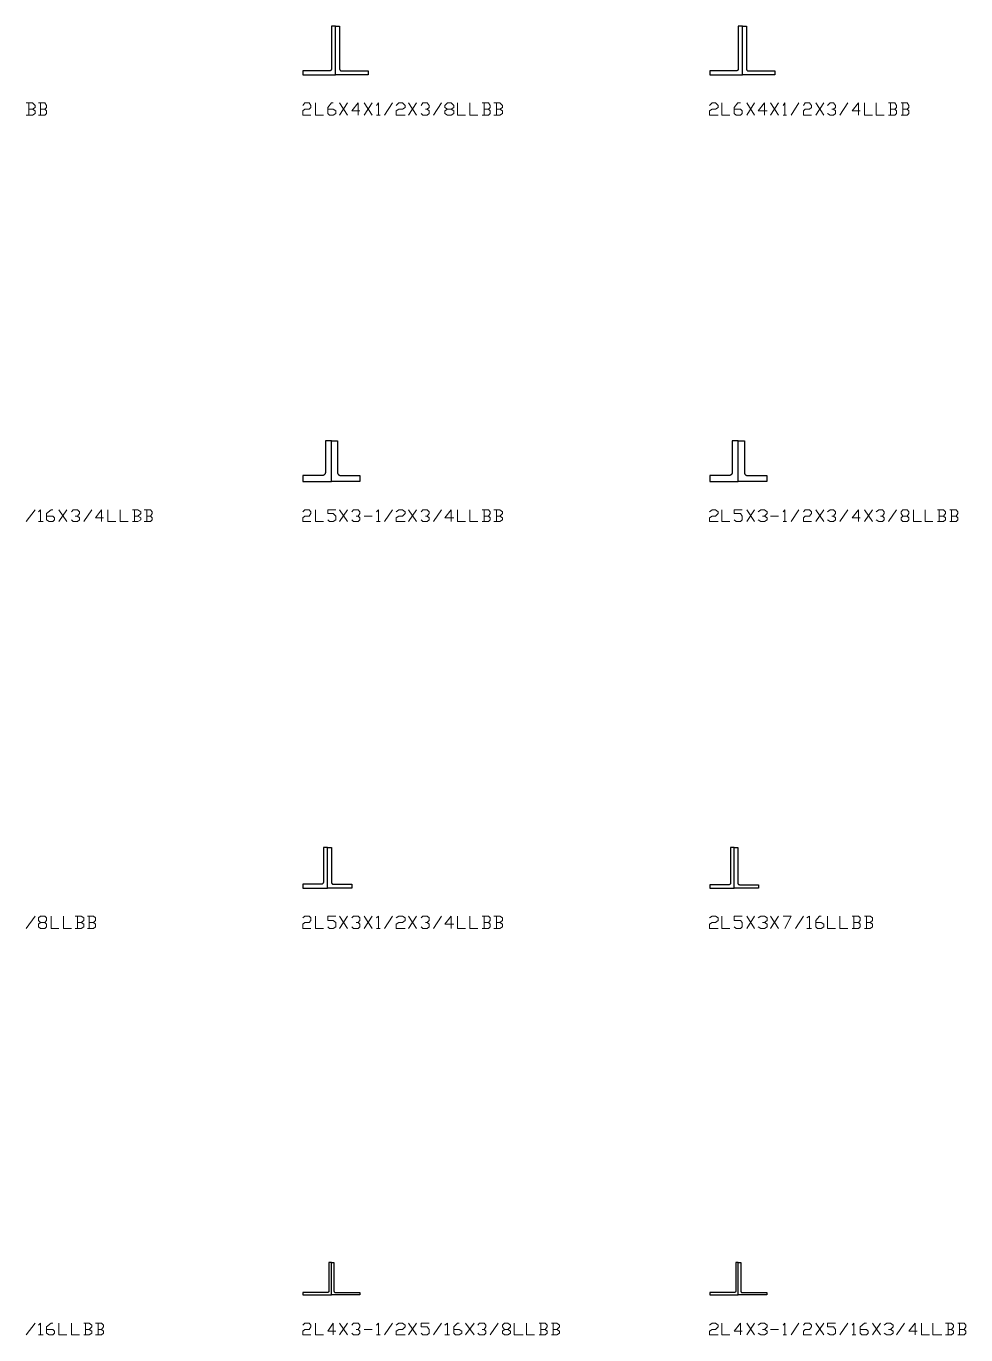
# Model space of a CAD drawing. Header units: inches. Extents: x 0 to 985, y -1555 to 12.
# Drawn here: x 616 to 731.5, y -754.9 to -594 of the extents above; entities that cross this region are included whole.
import ezdxf

# ---------------------------------------------------------------- set-up
doc = ezdxf.new("R2010")
doc.units = ezdxf.units.IN
doc.header["$MEASUREMENT"] = 0
doc.layers.add('AISC_STEEL', color=7, linetype='Continuous')

msp = doc.modelspace()

# ---------------------------------------------------------------- linework, layer by layer
at = {"color": 3, "lineweight": 0}
for points in [[(616.74, -604.19), (617.07, -603.98), (617.07, -603.76), (616.74, -603.43), (615.98, -603.43)], [(615.98, -604.96), (616.74, -604.96), (617.07, -604.74), (617.07, -604.41), (616.74, -604.19), (616.31, -604.19)], [(616.31, -603.43), (616.31, -604.96)], [(618.27, -604.19), (618.49, -603.98), (618.49, -603.76), (618.27, -603.43), (617.5, -603.43)], [(617.5, -604.96), (618.27, -604.96), (618.49, -604.74), (618.49, -604.41), (618.27, -604.19), (617.72, -604.19)], [(617.72, -603.43), (617.72, -604.96)], [(650, -603.76), (650.22, -603.43), (650.77, -603.43), (650.98, -603.76), (650.98, -603.98), (650.77, -604.19), (650.22, -604.19), (650, -604.41), (650, -604.96), (650.98, -604.96)], [(651.53, -603.43), (651.53, -604.96), (652.51, -604.96)], [(653.06, -604.19), (653.71, -604.19), (654.04, -604.41), (654.04, -604.74), (653.71, -604.96), (653.27, -604.96), (653.06, -604.74), (653.06, -603.98), (653.49, -603.43), (653.71, -603.43)], [(654.47, -604.96), (655.45, -603.43)], [(654.47, -603.43), (655.45, -604.96)], [(656.98, -604.41), (656, -604.41), (656.76, -603.43), (656.76, -604.96)], [(657.53, -604.96), (658.51, -603.43)], [(657.53, -603.43), (658.51, -604.96)], [(659.05, -603.76), (659.27, -603.43), (659.27, -604.96)], [(659.05, -604.96), (659.49, -604.96)], [(660.03, -604.96), (661.02, -603.43)], [(661.45, -603.76), (661.78, -603.43), (662.22, -603.43), (662.54, -603.76), (662.54, -603.98), (662.22, -604.19), (661.78, -604.19), (661.45, -604.41), (661.45, -604.96), (662.54, -604.96)], [(662.98, -604.96), (663.96, -603.43)], [(662.98, -603.43), (663.96, -604.96)], [(664.51, -603.76), (664.72, -603.43), (665.27, -603.43), (665.49, -603.76), (665.49, -603.98), (665.27, -604.19), (665.05, -604.19)], [(665.27, -604.19), (665.49, -604.41), (665.49, -604.74), (665.27, -604.96), (664.72, -604.96), (664.51, -604.74)], [(666.03, -604.96), (667.01, -603.43)], [(668.21, -604.19), (668.54, -604.41), (668.54, -604.74), (668.21, -604.96), (667.78, -604.96), (667.45, -604.74), (667.45, -604.41), (667.78, -604.19), (668.21, -604.19), (668.54, -603.98), (668.54, -603.76), (668.21, -603.43), (667.78, -603.43), (667.45, -603.76), (667.45, -603.98), (667.78, -604.19)], [(668.98, -603.43), (668.98, -604.96), (669.96, -604.96)], [(670.5, -603.43), (670.5, -604.96), (671.49, -604.96)], [(672.79, -604.19), (673.01, -603.98), (673.01, -603.76), (672.79, -603.43), (672.03, -603.43)], [(672.03, -604.96), (672.79, -604.96), (673.01, -604.74), (673.01, -604.41), (672.79, -604.19), (672.25, -604.19)], [(672.25, -603.43), (672.25, -604.96)], [(674.21, -604.19), (674.54, -603.98), (674.54, -603.76), (674.21, -603.43), (673.45, -603.43)], [(673.45, -604.96), (674.21, -604.96), (674.54, -604.74), (674.54, -604.41), (674.21, -604.19), (673.78, -604.19)], [(673.78, -603.43), (673.78, -604.96)], [(699.95, -603.76), (700.27, -603.43), (700.71, -603.43), (701.04, -603.76), (701.04, -603.98), (700.71, -604.19), (700.27, -604.19), (699.95, -604.41), (699.95, -604.96), (701.04, -604.96)], [(701.47, -603.43), (701.47, -604.96), (702.46, -604.96)], [(703, -604.19), (703.76, -604.19), (703.98, -604.41), (703.98, -604.74), (703.76, -604.96), (703.22, -604.96), (703, -604.74), (703, -603.98), (703.44, -603.43), (703.76, -603.43)], [(704.53, -604.96), (705.51, -603.43)], [(704.53, -603.43), (705.51, -604.96)], [(707.04, -604.41), (705.95, -604.41), (706.71, -603.43), (706.71, -604.96)], [(707.47, -604.96), (708.45, -603.43)], [(707.47, -603.43), (708.45, -604.96)], [(709, -603.76), (709.22, -603.43), (709.22, -604.96)], [(709, -604.96), (709.44, -604.96)], [(709.98, -604.96), (710.96, -603.43)], [(711.51, -603.76), (711.73, -603.43), (712.27, -603.43), (712.49, -603.76), (712.49, -603.98), (712.27, -604.19), (711.73, -604.19), (711.51, -604.41), (711.51, -604.96), (712.49, -604.96)], [(713.03, -604.96), (714.02, -603.43)], [(713.03, -603.43), (714.02, -604.96)], [(714.45, -603.76), (714.78, -603.43), (715.21, -603.43), (715.43, -603.76), (715.43, -603.98), (715.21, -604.19), (715, -604.19)], [(715.21, -604.19), (715.43, -604.41), (715.43, -604.74), (715.21, -604.96), (714.78, -604.96), (714.45, -604.74)], [(715.98, -604.96), (716.96, -603.43)], [(718.49, -604.41), (717.5, -604.41), (718.27, -603.43), (718.27, -604.96)], [(719.03, -603.43), (719.03, -604.96), (720.01, -604.96)], [(720.45, -603.43), (720.45, -604.96), (721.43, -604.96)], [(722.74, -604.19), (722.96, -603.98), (722.96, -603.76), (722.74, -603.43), (721.98, -603.43)], [(721.98, -604.96), (722.74, -604.96), (722.96, -604.74), (722.96, -604.41), (722.74, -604.19), (722.19, -604.19)], [(722.19, -603.43), (722.19, -604.96)], [(724.27, -604.19), (724.48, -603.98), (724.48, -603.76), (724.27, -603.43), (723.5, -603.43)], [(723.5, -604.96), (724.27, -604.96), (724.48, -604.74), (724.48, -604.41), (724.27, -604.19), (723.72, -604.19)], [(723.72, -603.43), (723.72, -604.96)], [(615.98, -654.9), (617.07, -653.48)], [(617.5, -653.7), (617.72, -653.48), (617.72, -654.9)], [(618.49, -654.25), (619.25, -654.25), (619.47, -654.47), (619.47, -654.68), (619.25, -654.9), (618.81, -654.9), (618.49, -654.68), (618.49, -653.92), (619.03, -653.48), (619.25, -653.48)], [(620.01, -654.9), (620.99, -653.48)], [(620.01, -653.48), (620.99, -654.9)], [(621.54, -653.7), (621.76, -653.48), (622.3, -653.48), (622.52, -653.7), (622.52, -653.92), (622.3, -654.25), (621.98, -654.25)], [(622.3, -654.25), (622.52, -654.47), (622.52, -654.68), (622.3, -654.9), (621.76, -654.9), (621.54, -654.68)], [(623.07, -654.9), (624.05, -653.48)], [(625.47, -654.47), (624.48, -654.47), (625.25, -653.48), (625.25, -654.9)], [(626.01, -653.48), (626.01, -654.9), (626.99, -654.9)], [(627.54, -653.48), (627.54, -654.9), (628.52, -654.9)], [(629.72, -654.25), (630.05, -653.92), (630.05, -653.7), (629.72, -653.48), (629.06, -653.48)], [(629.06, -654.9), (629.72, -654.9), (630.05, -654.68), (630.05, -654.47), (629.72, -654.25), (629.28, -654.25)], [(629.28, -653.48), (629.28, -654.9)], [(631.25, -654.25), (631.46, -653.92), (631.46, -653.7), (631.25, -653.48), (630.48, -653.48)], [(630.48, -654.9), (631.25, -654.9), (631.46, -654.68), (631.46, -654.47), (631.25, -654.25), (630.81, -654.25)], [(630.81, -653.48), (630.81, -654.9)], [(650, -653.7), (650.22, -653.48), (650.77, -653.48), (650.98, -653.7), (650.98, -653.92), (650.77, -654.25), (650.22, -654.25), (650, -654.47), (650, -654.9), (650.98, -654.9)], [(651.53, -653.48), (651.53, -654.9), (652.51, -654.9)], [(653.06, -654.68), (653.27, -654.9), (653.71, -654.9), (654.04, -654.68), (654.04, -654.25), (653.71, -653.92), (653.06, -653.92), (653.06, -653.48), (654.04, -653.48)], [(654.47, -654.9), (655.45, -653.48)], [(654.47, -653.48), (655.45, -654.9)], [(656, -653.7), (656.22, -653.48), (656.76, -653.48), (656.98, -653.7), (656.98, -653.92), (656.76, -654.25), (656.55, -654.25)], [(656.76, -654.25), (656.98, -654.47), (656.98, -654.68), (656.76, -654.9), (656.22, -654.9), (656, -654.68)], [(657.53, -654.25), (658.51, -654.25)], [(659.05, -653.7), (659.27, -653.48), (659.27, -654.9)], [(660.03, -654.9), (661.02, -653.48)], [(661.45, -653.7), (661.78, -653.48), (662.22, -653.48), (662.54, -653.7), (662.54, -653.92), (662.22, -654.25), (661.78, -654.25), (661.45, -654.47), (661.45, -654.9), (662.54, -654.9)], [(662.98, -654.9), (663.96, -653.48)], [(662.98, -653.48), (663.96, -654.9)], [(664.51, -653.7), (664.72, -653.48), (665.27, -653.48), (665.49, -653.7), (665.49, -653.92), (665.27, -654.25), (665.05, -654.25)], [(665.27, -654.25), (665.49, -654.47), (665.49, -654.68), (665.27, -654.9), (664.72, -654.9), (664.51, -654.68)], [(666.03, -654.9), (667.01, -653.48)], [(668.54, -654.47), (667.45, -654.47), (668.21, -653.48), (668.21, -654.9)], [(668.98, -653.48), (668.98, -654.9), (669.96, -654.9)], [(670.5, -653.48), (670.5, -654.9), (671.49, -654.9)], [(672.79, -654.25), (673.01, -653.92), (673.01, -653.7), (672.79, -653.48), (672.03, -653.48)], [(672.03, -654.9), (672.79, -654.9), (673.01, -654.68), (673.01, -654.47), (672.79, -654.25), (672.25, -654.25)], [(672.25, -653.48), (672.25, -654.9)], [(674.21, -654.25), (674.54, -653.92), (674.54, -653.7), (674.21, -653.48), (673.45, -653.48)], [(673.45, -654.9), (674.21, -654.9), (674.54, -654.68), (674.54, -654.47), (674.21, -654.25), (673.78, -654.25)], [(673.78, -653.48), (673.78, -654.9)], [(699.95, -653.7), (700.27, -653.48), (700.71, -653.48), (701.04, -653.7), (701.04, -653.92), (700.71, -654.25), (700.27, -654.25), (699.95, -654.47), (699.95, -654.9), (701.04, -654.9)], [(701.47, -653.48), (701.47, -654.9), (702.46, -654.9)], [(703, -654.68), (703.22, -654.9), (703.76, -654.9), (703.98, -654.68), (703.98, -654.25), (703.76, -653.92), (703, -653.92), (703, -653.48), (703.98, -653.48)], [(704.53, -654.9), (705.51, -653.48)], [(704.53, -653.48), (705.51, -654.9)], [(705.95, -653.7), (706.27, -653.48), (706.71, -653.48), (707.04, -653.7), (707.04, -653.92), (706.71, -654.25), (706.49, -654.25)], [(706.71, -654.25), (707.04, -654.47), (707.04, -654.68), (706.71, -654.9), (706.27, -654.9), (705.95, -654.68)], [(707.47, -654.25), (708.45, -654.25)], [(709, -653.7), (709.22, -653.48), (709.22, -654.9)], [(709.98, -654.9), (710.96, -653.48)], [(711.51, -653.7), (711.73, -653.48), (712.27, -653.48), (712.49, -653.7), (712.49, -653.92), (712.27, -654.25), (711.73, -654.25), (711.51, -654.47), (711.51, -654.9), (712.49, -654.9)], [(713.03, -654.9), (714.02, -653.48)], [(713.03, -653.48), (714.02, -654.9)], [(714.45, -653.7), (714.78, -653.48), (715.21, -653.48), (715.43, -653.7), (715.43, -653.92), (715.21, -654.25), (715, -654.25)], [(715.21, -654.25), (715.43, -654.47), (715.43, -654.68), (715.21, -654.9), (714.78, -654.9), (714.45, -654.68)], [(715.98, -654.9), (716.96, -653.48)], [(718.49, -654.47), (717.5, -654.47), (718.27, -653.48), (718.27, -654.9)], [(719.03, -654.9), (720.01, -653.48)], [(719.03, -653.48), (720.01, -654.9)], [(720.45, -653.7), (720.78, -653.48), (721.21, -653.48), (721.43, -653.7), (721.43, -653.92), (721.21, -654.25), (720.99, -654.25)], [(721.21, -654.25), (721.43, -654.47), (721.43, -654.68), (721.21, -654.9), (720.78, -654.9), (720.45, -654.68)], [(721.98, -654.9), (722.96, -653.48)], [(724.27, -654.25), (724.48, -654.47), (724.48, -654.68), (724.27, -654.9), (723.72, -654.9), (723.5, -654.68), (723.5, -654.47), (723.72, -654.25), (724.27, -654.25), (724.48, -653.92), (724.48, -653.7), (724.27, -653.48), (723.72, -653.48), (723.5, -653.7), (723.5, -653.92), (723.72, -654.25)], [(725.03, -653.48), (725.03, -654.9), (726.01, -654.9)], [(726.45, -653.48), (726.45, -654.9), (727.43, -654.9)], [(728.74, -654.25), (728.96, -653.92), (728.96, -653.7), (728.74, -653.48), (727.97, -653.48)], [(727.97, -654.9), (728.74, -654.9), (728.96, -654.68), (728.96, -654.47), (728.74, -654.25), (728.19, -654.25)], [(728.19, -653.48), (728.19, -654.9)], [(730.26, -654.25), (730.48, -653.92), (730.48, -653.7), (730.26, -653.48), (729.5, -653.48)], [(729.5, -654.9), (730.26, -654.9), (730.48, -654.68), (730.48, -654.47), (730.26, -654.25), (729.72, -654.25)], [(729.72, -653.48), (729.72, -654.9)], [(617.5, -654.9), (618.05, -654.9)], [(659.05, -654.9), (659.49, -654.9)], [(709, -654.9), (709.44, -654.9)], [(615.98, -704.96), (617.07, -703.43)], [(618.27, -704.19), (618.49, -704.41), (618.49, -704.74), (618.27, -704.96), (617.72, -704.96), (617.5, -704.74), (617.5, -704.41), (617.72, -704.19), (618.27, -704.19), (618.49, -703.98), (618.49, -703.65), (618.27, -703.43), (617.72, -703.43), (617.5, -703.65), (617.5, -703.98), (617.72, -704.19)], [(619.03, -703.43), (619.03, -704.96), (620.01, -704.96)], [(620.56, -703.43), (620.56, -704.96), (621.54, -704.96)], [(622.74, -704.19), (623.07, -703.98), (623.07, -703.65), (622.74, -703.43), (621.98, -703.43)], [(621.98, -704.96), (622.74, -704.96), (623.07, -704.74), (623.07, -704.41), (622.74, -704.19), (622.3, -704.19)], [(622.3, -703.43), (622.3, -704.96)], [(624.27, -704.19), (624.48, -703.98), (624.48, -703.65), (624.27, -703.43), (623.5, -703.43)], [(623.5, -704.96), (624.27, -704.96), (624.48, -704.74), (624.48, -704.41), (624.27, -704.19), (623.72, -704.19)], [(623.72, -703.43), (623.72, -704.96)], [(650, -703.65), (650.22, -703.43), (650.77, -703.43), (650.98, -703.65), (650.98, -703.98), (650.77, -704.19), (650.22, -704.19), (650, -704.41), (650, -704.96), (650.98, -704.96)], [(651.53, -703.43), (651.53, -704.96), (652.51, -704.96)], [(653.06, -704.74), (653.27, -704.96), (653.71, -704.96), (654.04, -704.74), (654.04, -704.19), (653.71, -703.98), (653.06, -703.98), (653.06, -703.43), (654.04, -703.43)], [(654.47, -704.96), (655.45, -703.43)], [(654.47, -703.43), (655.45, -704.96)], [(656, -703.65), (656.22, -703.43), (656.76, -703.43), (656.98, -703.65), (656.98, -703.98), (656.76, -704.19), (656.55, -704.19)], [(656.76, -704.19), (656.98, -704.41), (656.98, -704.74), (656.76, -704.96), (656.22, -704.96), (656, -704.74)], [(657.53, -704.96), (658.51, -703.43)], [(657.53, -703.43), (658.51, -704.96)], [(659.05, -703.65), (659.27, -703.43), (659.27, -704.96)], [(660.03, -704.96), (661.02, -703.43)], [(661.45, -703.65), (661.78, -703.43), (662.22, -703.43), (662.54, -703.65), (662.54, -703.98), (662.22, -704.19), (661.78, -704.19), (661.45, -704.41), (661.45, -704.96), (662.54, -704.96)], [(662.98, -704.96), (663.96, -703.43)], [(662.98, -703.43), (663.96, -704.96)], [(664.51, -703.65), (664.72, -703.43), (665.27, -703.43), (665.49, -703.65), (665.49, -703.98), (665.27, -704.19), (665.05, -704.19)], [(665.27, -704.19), (665.49, -704.41), (665.49, -704.74), (665.27, -704.96), (664.72, -704.96), (664.51, -704.74)], [(666.03, -704.96), (667.01, -703.43)], [(668.54, -704.41), (667.45, -704.41), (668.21, -703.43), (668.21, -704.96)], [(668.98, -703.43), (668.98, -704.96), (669.96, -704.96)], [(670.5, -703.43), (670.5, -704.96), (671.49, -704.96)], [(672.79, -704.19), (673.01, -703.98), (673.01, -703.65), (672.79, -703.43), (672.03, -703.43)], [(672.03, -704.96), (672.79, -704.96), (673.01, -704.74), (673.01, -704.41), (672.79, -704.19), (672.25, -704.19)], [(672.25, -703.43), (672.25, -704.96)], [(674.21, -704.19), (674.54, -703.98), (674.54, -703.65), (674.21, -703.43), (673.45, -703.43)], [(673.45, -704.96), (674.21, -704.96), (674.54, -704.74), (674.54, -704.41), (674.21, -704.19), (673.78, -704.19)], [(673.78, -703.43), (673.78, -704.96)], [(699.95, -703.65), (700.27, -703.43), (700.71, -703.43), (701.04, -703.65), (701.04, -703.98), (700.71, -704.19), (700.27, -704.19), (699.95, -704.41), (699.95, -704.96), (701.04, -704.96)], [(701.47, -703.43), (701.47, -704.96), (702.46, -704.96)], [(703, -704.74), (703.22, -704.96), (703.76, -704.96), (703.98, -704.74), (703.98, -704.19), (703.76, -703.98), (703, -703.98), (703, -703.43), (703.98, -703.43)], [(704.53, -704.96), (705.51, -703.43)], [(704.53, -703.43), (705.51, -704.96)], [(705.95, -703.65), (706.27, -703.43), (706.71, -703.43), (707.04, -703.65), (707.04, -703.98), (706.71, -704.19), (706.49, -704.19)], [(706.71, -704.19), (707.04, -704.41), (707.04, -704.74), (706.71, -704.96), (706.27, -704.96), (705.95, -704.74)], [(707.47, -704.96), (708.45, -703.43)], [(707.47, -703.43), (708.45, -704.96)], [(709, -703.43), (709.98, -703.43), (709.22, -704.96)], [(710.53, -704.96), (711.51, -703.43)], [(711.94, -703.65), (712.27, -703.43), (712.27, -704.96)], [(713.03, -704.19), (713.69, -704.19), (714.02, -704.41), (714.02, -704.74), (713.69, -704.96), (713.25, -704.96), (713.03, -704.74), (713.03, -703.98), (713.47, -703.43), (713.69, -703.43)], [(714.45, -703.43), (714.45, -704.96), (715.43, -704.96)], [(715.98, -703.43), (715.98, -704.96), (716.96, -704.96)], [(718.27, -704.19), (718.49, -703.98), (718.49, -703.65), (718.27, -703.43), (717.5, -703.43)], [(717.5, -704.96), (718.27, -704.96), (718.49, -704.74), (718.49, -704.41), (718.27, -704.19), (717.72, -704.19)], [(717.72, -703.43), (717.72, -704.96)], [(719.69, -704.19), (720.01, -703.98), (720.01, -703.65), (719.69, -703.43), (719.03, -703.43)], [(719.03, -704.96), (719.69, -704.96), (720.01, -704.74), (720.01, -704.41), (719.69, -704.19), (719.25, -704.19)], [(719.25, -703.43), (719.25, -704.96)], [(659.05, -704.96), (659.49, -704.96)], [(711.94, -704.96), (712.49, -704.96)], [(615.98, -754.9), (617.07, -753.48)], [(617.5, -753.7), (617.72, -753.48), (617.72, -754.9)], [(618.49, -754.25), (619.25, -754.25), (619.47, -754.47), (619.47, -754.68), (619.25, -754.9), (618.81, -754.9), (618.49, -754.68), (618.49, -753.92), (619.03, -753.48), (619.25, -753.48)], [(620.01, -753.48), (620.01, -754.9), (620.99, -754.9)], [(621.54, -753.48), (621.54, -754.9), (622.52, -754.9)], [(623.72, -754.25), (624.05, -753.92), (624.05, -753.7), (623.72, -753.48), (623.07, -753.48)], [(623.07, -754.9), (623.72, -754.9), (624.05, -754.68), (624.05, -754.47), (623.72, -754.25), (623.28, -754.25)], [(623.28, -753.48), (623.28, -754.9)], [(625.25, -754.25), (625.47, -753.92), (625.47, -753.7), (625.25, -753.48), (624.48, -753.48)], [(624.48, -754.9), (625.25, -754.9), (625.47, -754.68), (625.47, -754.47), (625.25, -754.25), (624.81, -754.25)], [(624.81, -753.48), (624.81, -754.9)], [(650, -753.7), (650.22, -753.48), (650.77, -753.48), (650.98, -753.7), (650.98, -753.92), (650.77, -754.25), (650.22, -754.25), (650, -754.47), (650, -754.9), (650.98, -754.9)], [(651.53, -753.48), (651.53, -754.9), (652.51, -754.9)], [(654.04, -754.47), (653.06, -754.47), (653.71, -753.48), (653.71, -754.9)], [(654.47, -754.9), (655.45, -753.48)], [(654.47, -753.48), (655.45, -754.9)], [(656, -753.7), (656.22, -753.48), (656.76, -753.48), (656.98, -753.7), (656.98, -753.92), (656.76, -754.25), (656.55, -754.25)], [(656.76, -754.25), (656.98, -754.47), (656.98, -754.68), (656.76, -754.9), (656.22, -754.9), (656, -754.68)], [(657.53, -754.25), (658.51, -754.25)], [(659.05, -753.7), (659.27, -753.48), (659.27, -754.9)], [(660.03, -754.9), (661.02, -753.48)], [(661.45, -753.7), (661.78, -753.48), (662.22, -753.48), (662.54, -753.7), (662.54, -753.92), (662.22, -754.25), (661.78, -754.25), (661.45, -754.47), (661.45, -754.9), (662.54, -754.9)], [(662.98, -754.9), (663.96, -753.48)], [(662.98, -753.48), (663.96, -754.9)], [(664.51, -754.68), (664.72, -754.9), (665.27, -754.9), (665.49, -754.68), (665.49, -754.25), (665.27, -753.92), (664.51, -753.92), (664.51, -753.48), (665.49, -753.48)], [(666.03, -754.9), (667.01, -753.48)], [(667.45, -753.7), (667.78, -753.48), (667.78, -754.9)], [(668.54, -754.25), (669.2, -754.25), (669.52, -754.47), (669.52, -754.68), (669.2, -754.9), (668.76, -754.9), (668.54, -754.68), (668.54, -753.92), (668.98, -753.48), (669.2, -753.48)], [(669.96, -754.9), (671.05, -753.48)], [(669.96, -753.48), (671.05, -754.9)], [(671.49, -753.7), (671.7, -753.48), (672.25, -753.48), (672.47, -753.7), (672.47, -753.92), (672.25, -754.25), (672.03, -754.25)], [(672.25, -754.25), (672.47, -754.47), (672.47, -754.68), (672.25, -754.9), (671.7, -754.9), (671.49, -754.68)], [(673.01, -754.9), (673.99, -753.48)], [(675.19, -754.25), (675.52, -754.47), (675.52, -754.68), (675.19, -754.9), (674.76, -754.9), (674.54, -754.68), (674.54, -754.47), (674.76, -754.25), (675.19, -754.25), (675.52, -753.92), (675.52, -753.7), (675.19, -753.48), (674.76, -753.48), (674.54, -753.7), (674.54, -753.92), (674.76, -754.25)], [(675.96, -753.48), (675.96, -754.9), (677.05, -754.9)], [(677.48, -753.48), (677.48, -754.9), (678.46, -754.9)], [(679.77, -754.25), (679.99, -753.92), (679.99, -753.7), (679.77, -753.48), (679.01, -753.48)], [(679.01, -754.9), (679.77, -754.9), (679.99, -754.68), (679.99, -754.47), (679.77, -754.25), (679.23, -754.25)], [(679.23, -753.48), (679.23, -754.9)], [(681.19, -754.25), (681.52, -753.92), (681.52, -753.7), (681.19, -753.48), (680.54, -753.48)], [(680.54, -754.9), (681.19, -754.9), (681.52, -754.68), (681.52, -754.47), (681.19, -754.25), (680.75, -754.25)], [(680.75, -753.48), (680.75, -754.9)], [(699.95, -753.7), (700.27, -753.48), (700.71, -753.48), (701.04, -753.7), (701.04, -753.92), (700.71, -754.25), (700.27, -754.25), (699.95, -754.47), (699.95, -754.9), (701.04, -754.9)], [(701.47, -753.48), (701.47, -754.9), (702.46, -754.9)], [(703.98, -754.47), (703, -754.47), (703.76, -753.48), (703.76, -754.9)], [(704.53, -754.9), (705.51, -753.48)], [(704.53, -753.48), (705.51, -754.9)], [(705.95, -753.7), (706.27, -753.48), (706.71, -753.48), (707.04, -753.7), (707.04, -753.92), (706.71, -754.25), (706.49, -754.25)], [(706.71, -754.25), (707.04, -754.47), (707.04, -754.68), (706.71, -754.9), (706.27, -754.9), (705.95, -754.68)], [(707.47, -754.25), (708.45, -754.25)], [(709, -753.7), (709.22, -753.48), (709.22, -754.9)], [(709.98, -754.9), (710.96, -753.48)], [(711.51, -753.7), (711.73, -753.48), (712.27, -753.48), (712.49, -753.7), (712.49, -753.92), (712.27, -754.25), (711.73, -754.25), (711.51, -754.47), (711.51, -754.9), (712.49, -754.9)], [(713.03, -754.9), (714.02, -753.48)], [(713.03, -753.48), (714.02, -754.9)], [(714.45, -754.68), (714.78, -754.9), (715.21, -754.9), (715.43, -754.68), (715.43, -754.25), (715.21, -753.92), (714.45, -753.92), (714.45, -753.48), (715.43, -753.48)], [(715.98, -754.9), (716.96, -753.48)], [(717.5, -753.7), (717.72, -753.48), (717.72, -754.9)], [(718.49, -754.25), (719.25, -754.25), (719.47, -754.47), (719.47, -754.68), (719.25, -754.9), (718.7, -754.9), (718.49, -754.68), (718.49, -753.92), (719.03, -753.48), (719.25, -753.48)], [(720.01, -754.9), (720.99, -753.48)], [(720.01, -753.48), (720.99, -754.9)], [(721.43, -753.7), (721.76, -753.48), (722.19, -753.48), (722.52, -753.7), (722.52, -753.92), (722.19, -754.25), (721.98, -754.25)], [(722.19, -754.25), (722.52, -754.47), (722.52, -754.68), (722.19, -754.9), (721.76, -754.9), (721.43, -754.68)], [(722.96, -754.9), (723.94, -753.48)], [(725.47, -754.47), (724.48, -754.47), (725.25, -753.48), (725.25, -754.9)], [(726.01, -753.48), (726.01, -754.9), (726.99, -754.9)], [(727.43, -753.48), (727.43, -754.9), (728.52, -754.9)], [(729.72, -754.25), (729.94, -753.92), (729.94, -753.7), (729.72, -753.48), (728.96, -753.48)], [(728.96, -754.9), (729.72, -754.9), (729.94, -754.68), (729.94, -754.47), (729.72, -754.25), (729.28, -754.25)], [(729.28, -753.48), (729.28, -754.9)], [(731.25, -754.25), (731.46, -753.92), (731.46, -753.7), (731.25, -753.48), (730.48, -753.48)], [(730.48, -754.9), (731.25, -754.9), (731.46, -754.68), (731.46, -754.47), (731.25, -754.25), (730.7, -754.25)], [(730.7, -753.48), (730.7, -754.9)], [(617.5, -754.9), (618.05, -754.9)], [(659.05, -754.9), (659.49, -754.9)], [(667.45, -754.9), (668, -754.9)], [(709, -754.9), (709.44, -754.9)], [(717.5, -754.9), (717.94, -754.9)]]:
    msp.add_lwpolyline(points, dxfattribs=at)
at = {"layer": 'AISC_STEEL'}
for points in [[(650, -600), (654, -600), (654, -594), (653.5, -594), (653.5, -599.25), (653.5, -599.28), (653.49, -599.31), (653.49, -599.33), (653.48, -599.36), (653.46, -599.38), (653.45, -599.41), (653.43, -599.43), (653.41, -599.45), (653.38, -599.46), (653.36, -599.48), (653.33, -599.49), (653.31, -599.49), (653.28, -599.5), (653.25, -599.5), (650, -599.5)], [(658, -600), (654, -600), (654, -594), (654.5, -594), (654.5, -599.25), (654.5, -599.28), (654.51, -599.31), (654.51, -599.33), (654.52, -599.36), (654.54, -599.38), (654.55, -599.41), (654.57, -599.43), (654.59, -599.45), (654.62, -599.46), (654.64, -599.48), (654.67, -599.49), (654.69, -599.49), (654.72, -599.5), (654.75, -599.5), (658, -599.5)], [(700, -600), (704, -600), (704, -594), (703.5, -594), (703.5, -599.25), (703.5, -599.28), (703.49, -599.31), (703.49, -599.33), (703.48, -599.36), (703.46, -599.38), (703.45, -599.41), (703.43, -599.43), (703.41, -599.45), (703.38, -599.46), (703.36, -599.48), (703.33, -599.49), (703.31, -599.49), (703.28, -599.5), (703.25, -599.5), (700, -599.5)], [(708, -600), (704, -600), (704, -594), (704.5, -594), (704.5, -599.25), (704.5, -599.28), (704.51, -599.31), (704.51, -599.33), (704.52, -599.36), (704.54, -599.38), (704.55, -599.41), (704.57, -599.43), (704.59, -599.45), (704.62, -599.46), (704.64, -599.48), (704.67, -599.49), (704.69, -599.49), (704.72, -599.5), (704.75, -599.5), (708, -599.5)], [(650, -650), (653.5, -650), (653.5, -645), (652.75, -645), (652.75, -648.88), (652.75, -648.9), (652.75, -648.93), (652.74, -648.96), (652.73, -648.99), (652.72, -649.02), (652.71, -649.05), (652.69, -649.07), (652.68, -649.1), (652.66, -649.12), (652.64, -649.14), (652.62, -649.16), (652.6, -649.18), (652.57, -649.19), (652.55, -649.21), (652.52, -649.22), (652.49, -649.23), (652.46, -649.24), (652.43, -649.25), (652.4, -649.25), (652.38, -649.25), (650, -649.25)], [(657, -650), (653.5, -650), (653.5, -645), (654.25, -645), (654.25, -648.88), (654.25, -648.9), (654.25, -648.93), (654.26, -648.96), (654.27, -648.99), (654.28, -649.02), (654.29, -649.05), (654.31, -649.07), (654.32, -649.1), (654.34, -649.12), (654.36, -649.14), (654.38, -649.16), (654.4, -649.18), (654.43, -649.19), (654.45, -649.21), (654.48, -649.22), (654.51, -649.23), (654.54, -649.24), (654.57, -649.25), (654.6, -649.25), (654.62, -649.25), (657, -649.25)], [(700, -650), (703.5, -650), (703.5, -645), (702.75, -645), (702.75, -648.88), (702.75, -648.9), (702.75, -648.93), (702.74, -648.96), (702.73, -648.99), (702.72, -649.02), (702.71, -649.05), (702.69, -649.07), (702.68, -649.1), (702.66, -649.12), (702.64, -649.14), (702.62, -649.16), (702.6, -649.18), (702.57, -649.19), (702.55, -649.21), (702.52, -649.22), (702.49, -649.23), (702.46, -649.24), (702.43, -649.25), (702.4, -649.25), (702.38, -649.25), (700, -649.25)], [(707, -650), (703.5, -650), (703.5, -645), (704.25, -645), (704.25, -648.88), (704.25, -648.9), (704.25, -648.93), (704.26, -648.96), (704.27, -648.99), (704.28, -649.02), (704.29, -649.05), (704.31, -649.07), (704.32, -649.1), (704.34, -649.12), (704.36, -649.14), (704.38, -649.16), (704.4, -649.18), (704.43, -649.19), (704.45, -649.21), (704.48, -649.22), (704.51, -649.23), (704.54, -649.24), (704.57, -649.25), (704.6, -649.25), (704.62, -649.25), (707, -649.25)], [(650, -700), (653, -700), (653, -695), (652.5, -695), (652.5, -699.25), (652.5, -699.28), (652.49, -699.31), (652.49, -699.33), (652.48, -699.36), (652.46, -699.38), (652.45, -699.41), (652.43, -699.43), (652.41, -699.45), (652.38, -699.46), (652.36, -699.48), (652.33, -699.49), (652.31, -699.49), (652.28, -699.5), (652.25, -699.5), (650, -699.5)], [(656, -700), (653, -700), (653, -695), (653.5, -695), (653.5, -699.25), (653.5, -699.28), (653.51, -699.31), (653.51, -699.33), (653.52, -699.36), (653.54, -699.38), (653.55, -699.41), (653.57, -699.43), (653.59, -699.45), (653.62, -699.46), (653.64, -699.48), (653.67, -699.49), (653.69, -699.49), (653.72, -699.5), (653.75, -699.5), (656, -699.5)], [(700, -700), (703, -700), (703, -695), (702.56, -695), (702.56, -699.34), (702.56, -699.37), (702.55, -699.4), (702.55, -699.43), (702.53, -699.45), (702.52, -699.48), (702.5, -699.5), (702.48, -699.52), (702.45, -699.53), (702.43, -699.55), (702.4, -699.55), (702.37, -699.56), (702.34, -699.56), (700, -699.56)], [(706, -700), (703, -700), (703, -695), (703.44, -695), (703.44, -699.34), (703.44, -699.37), (703.45, -699.4), (703.45, -699.43), (703.47, -699.45), (703.48, -699.48), (703.5, -699.5), (703.52, -699.52), (703.55, -699.53), (703.57, -699.55), (703.6, -699.55), (703.63, -699.56), (703.66, -699.56), (706, -699.56)], [(650, -750), (653.5, -750), (653.5, -746), (653.19, -746), (653.19, -749.53), (653.19, -749.55), (653.18, -749.57), (653.18, -749.59), (653.17, -749.61), (653.15, -749.63), (653.14, -749.64), (653.13, -749.65), (653.11, -749.67), (653.09, -749.68), (653.07, -749.68), (653.05, -749.69), (653.03, -749.69), (650, -749.69)], [(657, -750), (653.5, -750), (653.5, -746), (653.81, -746), (653.81, -749.53), (653.81, -749.55), (653.82, -749.57), (653.82, -749.59), (653.83, -749.61), (653.85, -749.63), (653.86, -749.64), (653.87, -749.65), (653.89, -749.67), (653.91, -749.68), (653.93, -749.68), (653.95, -749.69), (653.97, -749.69), (657, -749.69)], [(700, -750), (703.5, -750), (703.5, -746), (703.19, -746), (703.19, -749.53), (703.19, -749.55), (703.18, -749.57), (703.18, -749.59), (703.17, -749.61), (703.15, -749.63), (703.14, -749.64), (703.13, -749.65), (703.11, -749.67), (703.09, -749.68), (703.07, -749.68), (703.05, -749.69), (703.03, -749.69), (700, -749.69)], [(707, -750), (703.5, -750), (703.5, -746), (703.81, -746), (703.81, -749.53), (703.81, -749.55), (703.82, -749.57), (703.82, -749.59), (703.83, -749.61), (703.85, -749.63), (703.86, -749.64), (703.87, -749.65), (703.89, -749.67), (703.91, -749.68), (703.93, -749.68), (703.95, -749.69), (703.97, -749.69), (707, -749.69)]]:
    msp.add_lwpolyline(points, close=True, dxfattribs=at)

doc.saveas('drawing.dxf')
